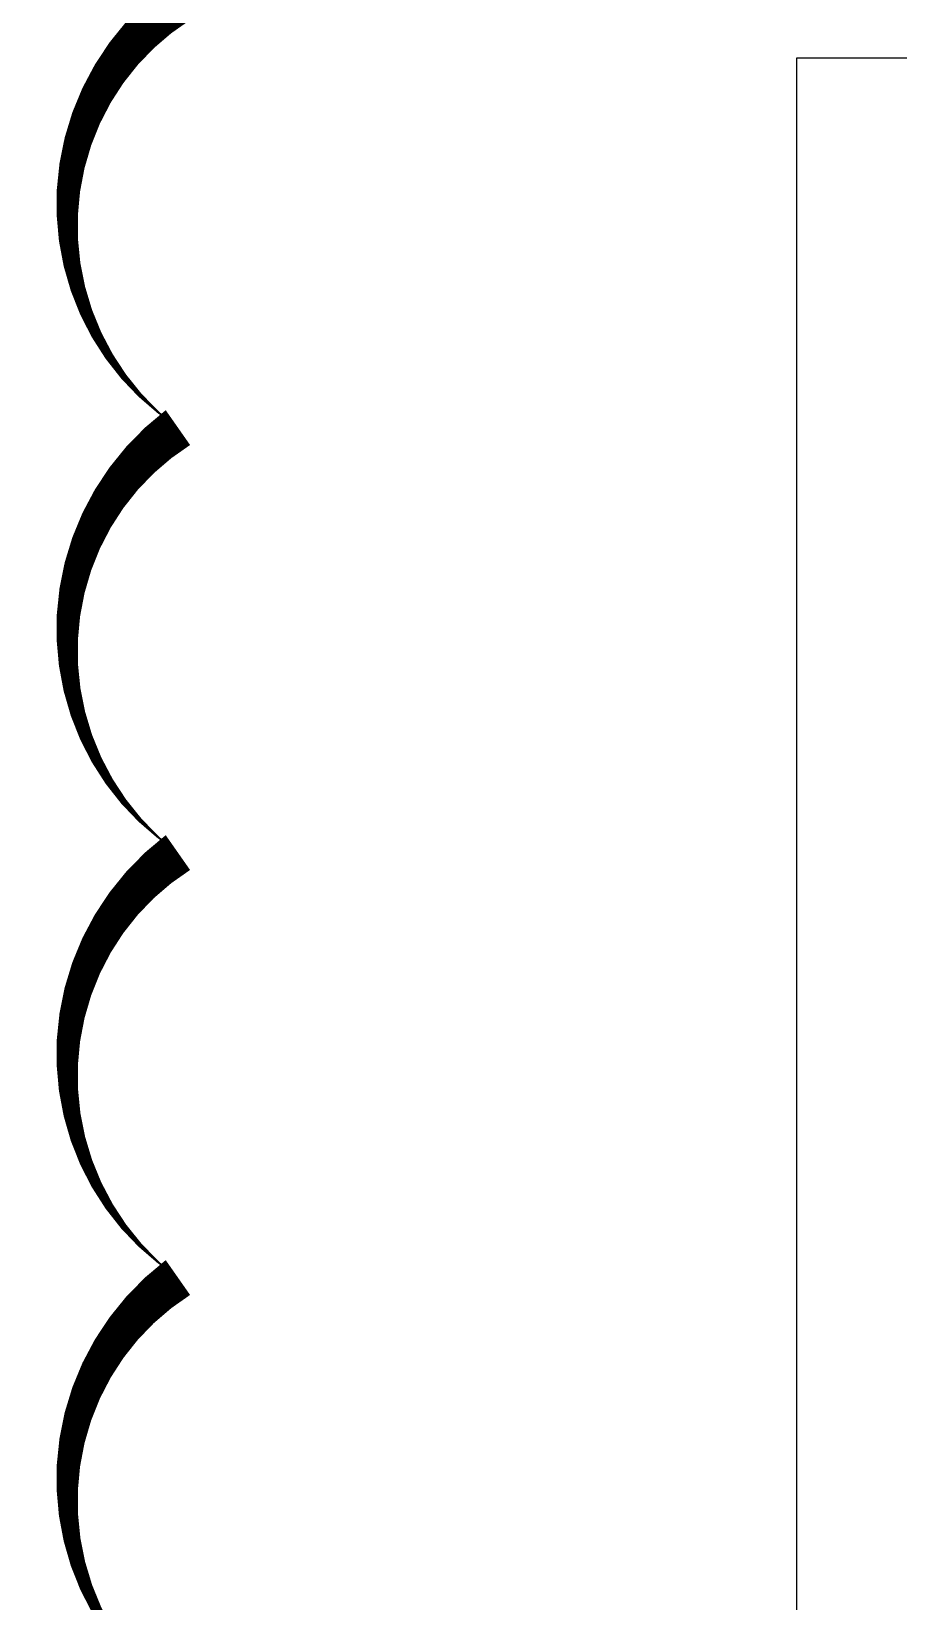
# Model space of a CAD drawing. Extents: x -25535497 to -25216507, y 8041684 to 8103002.
# Drawn here: x -25277322 to -25265081, y 8065773 to 8087941 of the extents above; entities that cross this region are included whole.
import ezdxf

# ---------------------------------------------------------------- set-up
doc = ezdxf.new("R2010")
doc.units = 0
doc.header["$MEASUREMENT"] = 0
doc.layers.get('Defpoints').update_dxf_attribs({"color": 45})
doc.layers.add('0_form', color=8, linetype='Continuous')

# ---------------------------------------------------------------- blocks, each defined once
blk = doc.blocks.new('KMS_SHEET$0$김천 도면폼(XR)')
at = {"layer": 'Defpoints'}
blk.add_lwpolyline([(1080, 58791), (1080, 60589), (2878, 60589)], dxfattribs=at)
blk = doc.blocks.new('KMS_SHEET', base_point=(2746843.44, 1131951.81))
at = {"xscale": 0.0100119047570738, "yscale": 0.0100119047570738, "zscale": 0.0100119047570738}
blk.add_blockref('KMS_SHEET$0$김천 도면폼(XR)', (2746832.63, 1131939.2), dxfattribs=at)

msp = doc.modelspace()

# ---------------------------------------------------------------- linework, layer by layer
at = {"layer": 'Defpoints', "ltscale": 4}
msp.add_lwpolyline([(-25275253.9, 8064347.8, 0, 600, -0.5205671), (-25275253.9, 8070347.8, 0, 600, -0.5205671), (-25275253.9, 8076347.8, 0, 600, -0.5205671), (-25275253.9, 8082347.8, 0, 600, -0.5205671), (-25275253.9, 8088347.8, 0, 600, -0.5205671), (-25275253.9, 8094347.8, 0, 600, -0.5205671), (-25275253.9, 8101140, 0, 600, -0.5205671), (-25269253.9, 8101140, 0, 600, -0.5205671), (-25263253.9, 8101140, 0, 600, -0.5205671), (-25257253.9, 8101140, 0, 600, -0.5205671), (-25251253.9, 8101140, 0, 600, -0.5205671), (-25245253.9, 8101140, 0, 600, -0.5205671), (-25239253.9, 8101140, 0, 600, -0.5205671), (-25233253.9, 8101140, 0, 600, -0.5205671), (-25227253.9, 8101140, 0, 600, -0.5205671), (-25221253.9, 8101140, 0, 600, -0.5205671), (-25218369, 8098024.9, 0, 600, -0.5205671), (-25218369, 8092024.9, 0, 600, -0.5205671), (-25218369, 8086024.9, 0, 600, -0.5205671), (-25218369, 8080024.9, 0, 600, -0.5205671), (-25218369, 8074024.9, 0, 600, -0.5205671), (-25218369, 8068024.9, 0, 600, -0.5205671), (-25218369, 8062024.9, 0, 600, -0.5205671)], format="xyseb", dxfattribs=at)
msp.add_lwpolyline([(-25266516.7, 8087569), (-25224466.7, 8087569), (-25224466.7, 8057869), (-25266516.7, 8057869)], close=True, dxfattribs=at)

# ---------------------------------------------------------------- block references
at = {"layer": '0_form', "ltscale": 4, "xscale": 50, "yscale": 50, "zscale": 50}
msp.add_blockref('KMS_SHEET', (-25266516.7, 8057869), dxfattribs=at)

doc.saveas('drawing.dxf')
